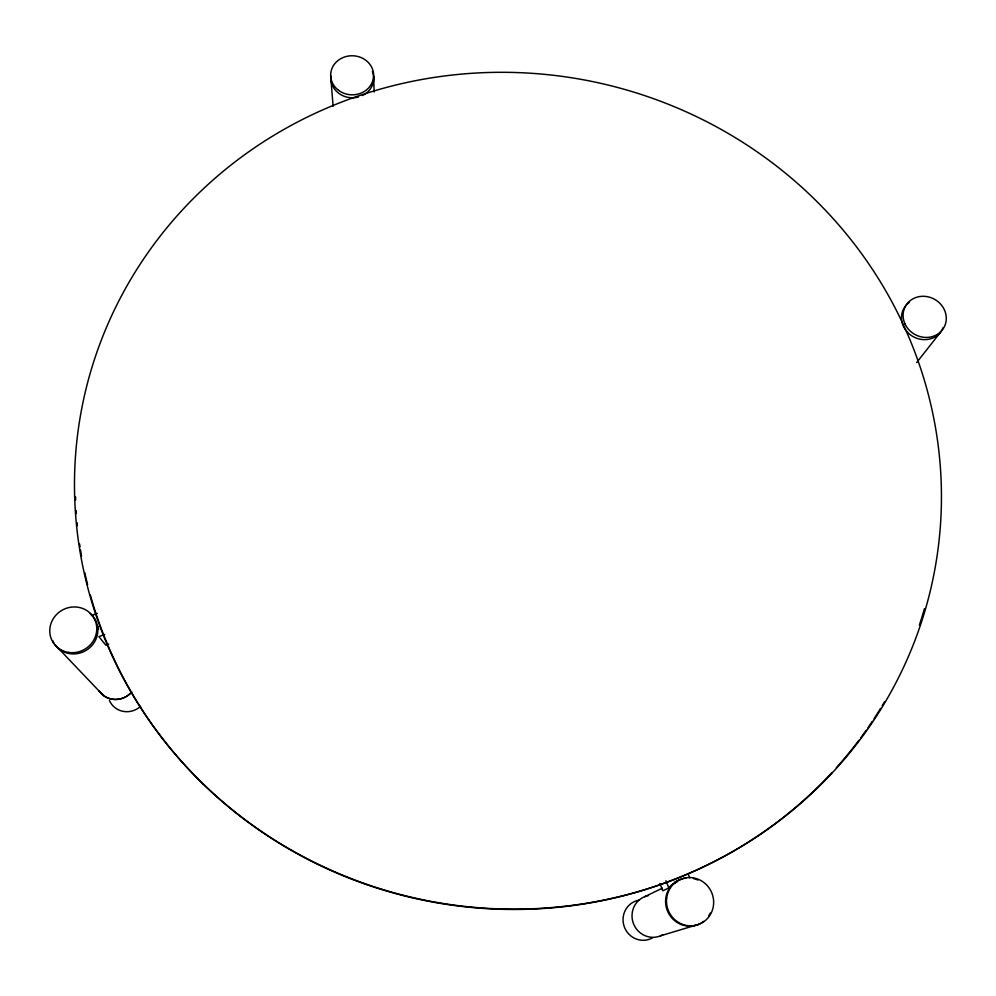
<?xml version="1.0" encoding="UTF-8"?>
<svg xmlns="http://www.w3.org/2000/svg" width="996" height="996" viewBox="0 0 996 996"><rect width="100%" height="100%" fill="white"/><g stroke="black" fill="none" stroke-linecap="round" stroke-linejoin="round"><path stroke-width="1.49" d="M916.669 362.544L940.598 332.129M659.887 883.564L662.826 890.773L668.864 887.922L672.001 884.759L677.255 881.759M644.686 896.711L662.315 888.183M674.516 882.282L679.944 879.667M104.704 634.489L98.865 636.643L105.775 645.109L108.701 644.026M91.47 615.516L97.309 613.374M660.473 935.817L698.271 924.487M58.851 648.844L102.849 694.984M94.383 618.653L95.716 621.243M687.987 873.492L689.755 877.8M665.926 880.725L668.864 887.922M98.006 626.559L98.592 629.435M331.008 79.979L333.112 106.298M373.637 76.505L374.172 92.018M924.437 608.693A432.849 416.714 11.1 0 1 919.395 625.015M884.498 701.831A432.849 416.714 11.1 0 1 882.157 705.778M880.564 708.393A432.849 416.714 11.1 0 1 873.978 718.776M872.284 721.353A432.849 416.714 11.1 0 1 867.952 727.727M866.184 730.255A432.849 416.714 11.1 0 1 860.768 737.762M858.926 740.24A432.849 416.714 11.1 0 1 836.304 767.779M832.108 772.398A432.849 416.714 11.1 0 1 108.402 646.454M107.792 645.022A432.849 416.714 11.1 0 1 90.375 595.135M87.611 584.689A432.849 416.714 11.1 0 1 84.797 572.675M81.523 556.067A432.849 416.714 11.1 0 1 80.502 550.004M80.029 546.978A432.849 416.714 11.1 0 1 79.58 543.953M77.377 525.751A432.849 416.714 11.1 0 1 77.078 522.713M76.356 513.575A432.849 416.714 11.1 0 1 76.157 510.537M75.659 499.892A432.849 416.714 11.1 0 1 75.559 496.855M89.964 613.412A23.717 22.497 -29.4 0 1 89.777 647.686A23.717 22.497 -29.4 0 1 54.855 644.512M54.045 643.279A23.717 22.497 -29.4 0 1 52.713 640.64M703.562 921.425A24.215 23.356 65.8 0 1 667.432 910.879A24.215 23.356 65.8 0 1 685.846 878.161M693.465 878.572A24.215 23.356 65.8 0 1 697.885 880.028M710.26 913.071A24.215 23.356 65.8 0 1 708.741 915.785M943.2 327.572A21.924 20.094 28.2 0 1 910.556 334.967A21.924 20.094 28.2 0 1 909.286 302.411M140.635 706.338A19.932 19.073 -33 0 1 109.423 700.449M662.9 934.684A21.14 20.455 69.4 0 1 633.356 923.329A21.14 20.455 69.4 0 1 648.508 895.553M652.691 937.759A20.294 19.659 70.4 0 1 624.318 926.853A20.294 19.659 70.4 0 1 638.922 900.16M372.38 71.55A21.414 19.484 1.7 0 1 362.395 95.541M358.51 96.986A21.414 19.484 1.7 0 1 331.033 76.157M202.798 783.615A434.082 417.81 11.1 0 0 927.164 603.078A434.082 417.81 11.1 0 0 393.918 85.494A434.082 417.81 11.1 0 0 202.798 783.615M68.612 652.417A23.804 22.572 -29.3 0 0 95.566 621.566A23.804 22.572 -29.3 0 0 55.652 615.466A23.804 22.572 -29.3 0 0 68.612 652.417M99.326 691.174A20.692 19.771 -32.2 0 0 131.746 691.959A20.742 19.82 -32.2 0 1 99.289 691.199M666.66 898.118A24.29 23.443 65.7 0 0 699.304 924.163A24.29 23.443 65.7 0 0 704.259 882.792A24.29 23.443 65.7 0 0 666.66 898.118M905.09 324.111A21.999 20.144 28.2 0 0 942.353 329.9A21.999 20.144 28.2 0 0 926.629 296.559A21.999 20.144 28.2 0 0 905.09 324.111M338.528 90.325A21.489 19.534 1.7 0 0 373.351 78.597A21.489 19.534 1.7 0 0 344.604 56.959A21.489 19.534 1.7 0 0 338.528 90.325"/></g></svg>
